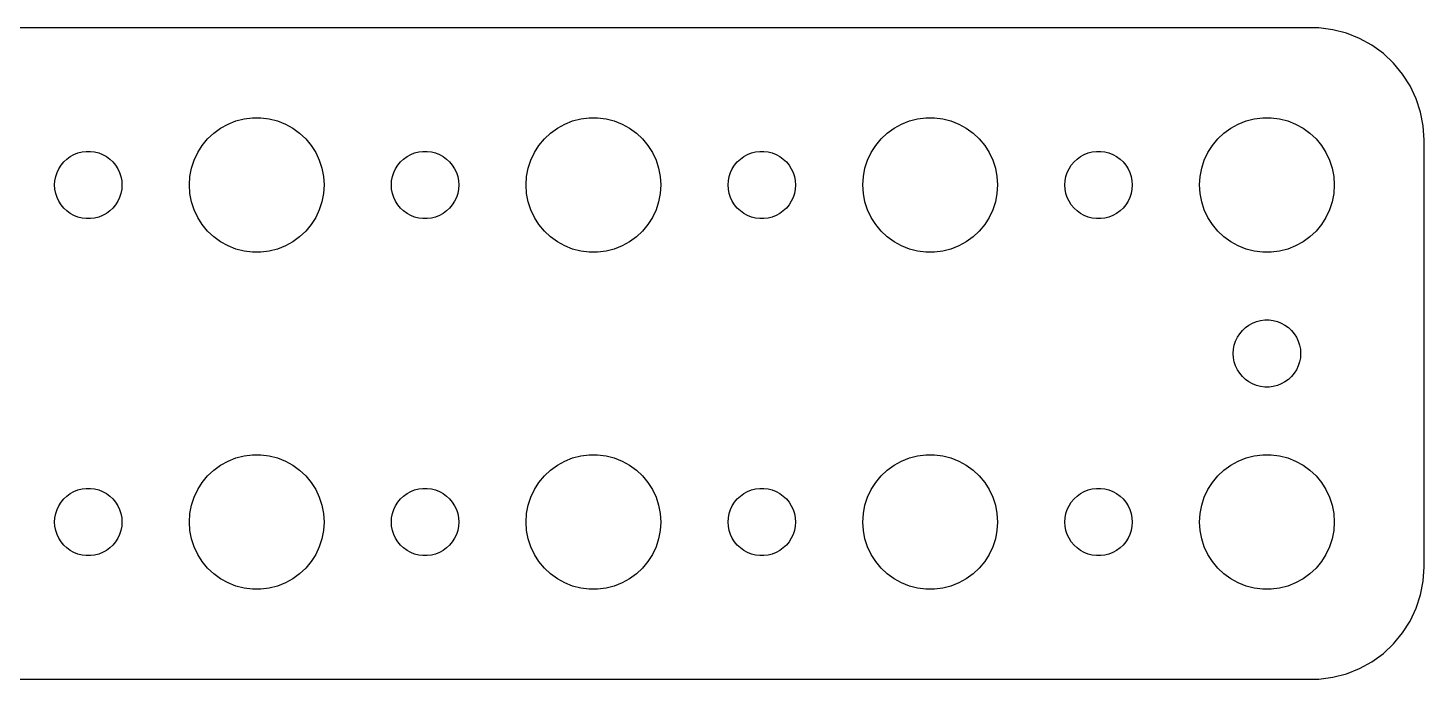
# Model space of a CAD drawing. Header units: metres. Extents: x -60 to 60, y -14 to 14.
# Drawn here: x -2.7 to 59.5, y -14.5 to 14.5 of the extents above; entities that cross this region are included whole.
import ezdxf

# ---------------------------------------------------------------- set-up
doc = ezdxf.new("R2010")
doc.units = ezdxf.units.M

msp = doc.modelspace()

# ---------------------------------------------------------------- linework, layer by layer
for p, q in [((54.8139, 14.4901), (-54.8139, 14.4901)), ((55.4369, 14.4114), (54.8139, 14.4901)), ((56.0451, 14.2553), (55.4369, 14.4114)), ((56.6289, 14.0241), (56.0451, 14.2553)), ((57.1791, 13.7216), (56.6289, 14.0241)), ((57.6871, 13.3526), (57.1791, 13.7216)), ((58.1448, 12.9227), (57.6871, 13.3526)), ((58.5451, 12.4389), (58.1448, 12.9227)), ((58.8815, 11.9088), (58.5451, 12.4389)), ((59.1489, 11.3406), (58.8815, 11.9088)), ((59.3429, 10.7434), (59.1489, 11.3406)), ((59.4606, 10.1267), (59.3429, 10.7434)), ((5.58772, 9.81154), (5.89252, 10.033)), ((5.89252, 10.033), (6.22266, 10.2145)), ((6.22266, 10.2145), (6.57294, 10.3532)), ((6.57294, 10.3532), (6.93785, 10.4469)), ((6.93785, 10.4469), (7.31161, 10.4941)), ((7.31161, 10.4941), (7.68837, 10.4941)), ((7.68837, 10.4941), (8.06213, 10.4469)), ((8.06213, 10.4469), (8.42705, 10.3532)), ((8.42705, 10.3532), (8.77733, 10.2145)), ((8.77733, 10.2145), (9.10747, 10.033)), ((9.10747, 10.033), (9.41226, 9.81154)), ((20.5877, 9.81154), (20.8925, 10.033)), ((20.8925, 10.033), (21.2227, 10.2145)), ((21.2227, 10.2145), (21.5729, 10.3532)), ((21.5729, 10.3532), (21.9379, 10.4469)), ((21.9379, 10.4469), (22.3116, 10.4941)), ((22.3116, 10.4941), (22.6884, 10.4941)), ((22.6884, 10.4941), (23.0621, 10.4469)), ((23.0621, 10.4469), (23.427, 10.3532)), ((23.427, 10.3532), (23.7773, 10.2145)), ((23.7773, 10.2145), (24.1075, 10.033)), ((24.1075, 10.033), (24.4123, 9.81154)), ((35.5877, 9.81154), (35.8925, 10.033)), ((35.8925, 10.033), (36.2227, 10.2145)), ((36.2227, 10.2145), (36.5729, 10.3532)), ((36.5729, 10.3532), (36.9379, 10.4469)), ((36.9379, 10.4469), (37.3116, 10.4941)), ((37.3116, 10.4941), (37.6884, 10.4941)), ((37.6884, 10.4941), (38.0621, 10.4469)), ((38.0621, 10.4469), (38.427, 10.3532)), ((38.427, 10.3532), (38.7773, 10.2145)), ((38.7773, 10.2145), (39.1075, 10.033)), ((39.1075, 10.033), (39.4123, 9.81154)), ((50.5877, 9.81154), (50.8925, 10.033)), ((50.8925, 10.033), (51.2227, 10.2145)), ((51.2227, 10.2145), (51.5729, 10.3532)), ((51.5729, 10.3532), (51.9379, 10.4469)), ((51.9379, 10.4469), (52.3116, 10.4941)), ((52.3116, 10.4941), (52.6884, 10.4941)), ((52.6884, 10.4941), (53.0621, 10.4469)), ((53.0621, 10.4469), (53.427, 10.3532)), ((53.427, 10.3532), (53.7773, 10.2145)), ((53.7773, 10.2145), (54.1075, 10.033)), ((54.1075, 10.033), (54.4123, 9.81154)), ((59.5, 9.5), (59.4606, 10.1267)), ((5.07294, 9.26335), (5.31308, 9.55363)), ((5.31308, 9.55363), (5.58772, 9.81154)), ((9.41226, 9.81154), (9.6869, 9.55363)), ((9.6869, 9.55363), (9.92705, 9.26335)), ((20.0729, 9.26335), (20.3131, 9.55363)), ((20.3131, 9.55363), (20.5877, 9.81154)), ((24.4123, 9.81154), (24.6869, 9.55363)), ((24.6869, 9.55363), (24.927, 9.26335)), ((35.0729, 9.26335), (35.3131, 9.55363)), ((35.3131, 9.55363), (35.5877, 9.81154)), ((39.4123, 9.81154), (39.6869, 9.55363)), ((39.6869, 9.55363), (39.927, 9.26335)), ((50.0729, 9.26335), (50.3131, 9.55363)), ((50.3131, 9.55363), (50.5877, 9.81154)), ((54.4123, 9.81154), (54.6869, 9.55363)), ((54.6869, 9.55363), (54.927, 9.26335)), ((59.5, -9.5), (59.5, 9.5)), ((-0.956131, 8.65576), (-0.803726, 8.76648)), ((-0.803726, 8.76648), (-0.638657, 8.85724)), ((-0.638657, 8.85724), (-0.463516, 8.92657)), ((-0.463516, 8.92657), (-0.281067, 8.97342)), ((-0.281067, 8.97342), (-0.094177, 8.99704)), ((-0.094177, 8.99704), (0.094177, 8.99704)), ((0.094177, 8.99704), (0.281067, 8.97342)), ((0.281067, 8.97342), (0.463516, 8.92657)), ((0.463516, 8.92657), (0.638657, 8.85724)), ((0.638657, 8.85724), (0.803726, 8.76648)), ((0.803726, 8.76648), (0.956131, 8.65576)), ((4.71066, 8.60437), (4.87108, 8.94525)), ((4.87108, 8.94525), (5.07294, 9.26335)), ((9.92705, 9.26335), (10.1289, 8.94525)), ((10.1289, 8.94525), (10.2893, 8.60437)), ((14.0439, 8.65576), (14.1963, 8.76648)), ((14.1963, 8.76648), (14.3613, 8.85724)), ((14.3613, 8.85724), (14.5365, 8.92657)), ((14.5365, 8.92657), (14.7189, 8.97342)), ((14.7189, 8.97342), (14.9058, 8.99704)), ((14.9058, 8.99704), (15.0942, 8.99704)), ((15.0942, 8.99704), (15.2811, 8.97342)), ((15.2811, 8.97342), (15.4635, 8.92657)), ((15.4635, 8.92657), (15.6387, 8.85724)), ((15.6387, 8.85724), (15.8037, 8.76648)), ((15.8037, 8.76648), (15.9561, 8.65576)), ((19.7107, 8.60437), (19.8711, 8.94525)), ((19.8711, 8.94525), (20.0729, 9.26335)), ((24.927, 9.26335), (25.1289, 8.94525)), ((25.1289, 8.94525), (25.2893, 8.60437)), ((29.0439, 8.65576), (29.1963, 8.76648)), ((29.1963, 8.76648), (29.3613, 8.85724)), ((29.3613, 8.85724), (29.5365, 8.92657)), ((29.5365, 8.92657), (29.7189, 8.97342)), ((29.7189, 8.97342), (29.9058, 8.99704)), ((29.9058, 8.99704), (30.0942, 8.99704)), ((30.0942, 8.99704), (30.2811, 8.97342)), ((30.2811, 8.97342), (30.4635, 8.92657)), ((30.4635, 8.92657), (30.6387, 8.85724)), ((30.6387, 8.85724), (30.8037, 8.76648)), ((30.8037, 8.76648), (30.9561, 8.65576)), ((34.7107, 8.60437), (34.8711, 8.94525)), ((34.8711, 8.94525), (35.0729, 9.26335)), ((39.927, 9.26335), (40.1289, 8.94525)), ((40.1289, 8.94525), (40.2893, 8.60437)), ((44.0439, 8.65576), (44.1963, 8.76648)), ((44.1963, 8.76648), (44.3613, 8.85724)), ((44.3613, 8.85724), (44.5365, 8.92657)), ((44.5365, 8.92657), (44.7189, 8.97342)), ((44.7189, 8.97342), (44.9058, 8.99704)), ((44.9058, 8.99704), (45.0942, 8.99704)), ((45.0942, 8.99704), (45.2811, 8.97342)), ((45.2811, 8.97342), (45.4635, 8.92657)), ((45.4635, 8.92657), (45.6387, 8.85724)), ((45.6387, 8.85724), (45.8037, 8.76648)), ((45.8037, 8.76648), (45.9561, 8.65576)), ((49.7107, 8.60437), (49.8711, 8.94525)), ((49.8711, 8.94525), (50.0729, 9.26335)), ((54.927, 9.26335), (55.1289, 8.94525)), ((55.1289, 8.94525), (55.2893, 8.60437)), ((-1.39465, 8.05219), (-1.31445, 8.22263)), ((-1.31445, 8.22263), (-1.21352, 8.38167)), ((-1.21352, 8.38167), (-1.09344, 8.52681)), ((-1.09344, 8.52681), (-0.956131, 8.65576)), ((0.956131, 8.65576), (1.09344, 8.52681)), ((1.09344, 8.52681), (1.21352, 8.38167)), ((1.21352, 8.38167), (1.31445, 8.22263)), ((1.31445, 8.22263), (1.39465, 8.05219)), ((4.52365, 7.87599), (4.59424, 8.24606)), ((4.59424, 8.24606), (4.71066, 8.60437)), ((10.2893, 8.60437), (10.4057, 8.24606)), ((10.4057, 8.24606), (10.4763, 7.87599)), ((13.6053, 8.05219), (13.6855, 8.22263)), ((13.6855, 8.22263), (13.7865, 8.38167)), ((13.7865, 8.38167), (13.9065, 8.52681)), ((13.9065, 8.52681), (14.0439, 8.65576)), ((15.9561, 8.65576), (16.0934, 8.52681)), ((16.0934, 8.52681), (16.2135, 8.38167)), ((16.2135, 8.38167), (16.3145, 8.22263)), ((16.3145, 8.22263), (16.3947, 8.05219)), ((19.5237, 7.87599), (19.5942, 8.24606)), ((19.5942, 8.24606), (19.7107, 8.60437)), ((25.2893, 8.60437), (25.4057, 8.24606)), ((25.4057, 8.24606), (25.4763, 7.87599)), ((28.6053, 8.05219), (28.6855, 8.22263)), ((28.6855, 8.22263), (28.7865, 8.38167)), ((28.7865, 8.38167), (28.9065, 8.52681)), ((28.9065, 8.52681), (29.0439, 8.65576)), ((30.9561, 8.65576), (31.0934, 8.52681)), ((31.0934, 8.52681), (31.2135, 8.38167)), ((31.2135, 8.38167), (31.3145, 8.22263)), ((31.3145, 8.22263), (31.3947, 8.05219)), ((34.5237, 7.87599), (34.5942, 8.24606)), ((34.5942, 8.24606), (34.7107, 8.60437)), ((40.2893, 8.60437), (40.4057, 8.24606)), ((40.4057, 8.24606), (40.4763, 7.87599)), ((43.6053, 8.05219), (43.6855, 8.22263)), ((43.6855, 8.22263), (43.7865, 8.38167)), ((43.7865, 8.38167), (43.9065, 8.52681)), ((43.9065, 8.52681), (44.0439, 8.65576)), ((45.9561, 8.65576), (46.0934, 8.52681)), ((46.0934, 8.52681), (46.2135, 8.38167)), ((46.2135, 8.38167), (46.3145, 8.22263)), ((46.3145, 8.22263), (46.3947, 8.05219)), ((49.5237, 7.87599), (49.5942, 8.24606)), ((49.5942, 8.24606), (49.7107, 8.60437)), ((55.2893, 8.60437), (55.4057, 8.24606)), ((55.4057, 8.24606), (55.4763, 7.87599)), ((-1.5, 7.5), (-1.48816, 7.68799)), ((-1.48816, 7.312), (-1.5, 7.5)), ((-1.48816, 7.68799), (-1.45287, 7.87303)), ((-1.45287, 7.87303), (-1.39465, 8.05219)), ((1.39465, 8.05219), (1.45287, 7.87303)), ((1.45287, 7.87303), (1.48816, 7.68799)), ((1.48816, 7.68799), (1.5, 7.5)), ((1.5, 7.5), (1.48816, 7.312)), ((4.5, 7.5), (4.52365, 7.87599)), ((4.52365, 7.12399), (4.5, 7.5)), ((10.4763, 7.87599), (10.5, 7.5)), ((10.5, 7.5), (10.4763, 7.12399)), ((13.5, 7.5), (13.5118, 7.68799)), ((13.5118, 7.312), (13.5, 7.5)), ((13.5118, 7.68799), (13.5471, 7.87303)), ((13.5471, 7.87303), (13.6053, 8.05219)), ((16.3947, 8.05219), (16.4529, 7.87303)), ((16.4529, 7.87303), (16.4882, 7.68799)), ((16.4882, 7.68799), (16.5, 7.5)), ((16.5, 7.5), (16.4882, 7.312)), ((19.5, 7.5), (19.5237, 7.87599)), ((19.5237, 7.12399), (19.5, 7.5)), ((25.4763, 7.87599), (25.5, 7.5)), ((25.5, 7.5), (25.4763, 7.12399)), ((28.5, 7.5), (28.5118, 7.68799)), ((28.5118, 7.312), (28.5, 7.5)), ((28.5118, 7.68799), (28.5471, 7.87303)), ((28.5471, 7.87303), (28.6053, 8.05219)), ((31.3947, 8.05219), (31.4529, 7.87303)), ((31.4529, 7.87303), (31.4882, 7.68799)), ((31.4882, 7.68799), (31.5, 7.5)), ((31.5, 7.5), (31.4882, 7.312)), ((34.5, 7.5), (34.5237, 7.87599)), ((34.5237, 7.12399), (34.5, 7.5)), ((40.4763, 7.87599), (40.5, 7.5)), ((40.5, 7.5), (40.4763, 7.12399)), ((43.5, 7.5), (43.5118, 7.68799)), ((43.5118, 7.312), (43.5, 7.5)), ((43.5118, 7.68799), (43.5471, 7.87303)), ((43.5471, 7.87303), (43.6053, 8.05219)), ((46.3947, 8.05219), (46.4529, 7.87303)), ((46.4529, 7.87303), (46.4882, 7.68799)), ((46.4882, 7.68799), (46.5, 7.5)), ((46.5, 7.5), (46.4882, 7.312)), ((49.5, 7.5), (49.5237, 7.87599)), ((49.5237, 7.12399), (49.5, 7.5)), ((55.4763, 7.87599), (55.5, 7.5)), ((55.5, 7.5), (55.4763, 7.12399)), ((-1.45287, 7.12695), (-1.48816, 7.312)), ((-1.39465, 6.9478), (-1.45287, 7.12695)), ((-1.31445, 6.77736), (-1.39465, 6.9478)), ((1.39465, 6.9478), (1.31445, 6.77736)), ((1.45287, 7.12695), (1.39465, 6.9478)), ((1.48816, 7.312), (1.45287, 7.12695)), ((4.59424, 6.75392), (4.52365, 7.12399)), ((10.4763, 7.12399), (10.4057, 6.75392)), ((13.5471, 7.12695), (13.5118, 7.312)), ((13.6053, 6.9478), (13.5471, 7.12695)), ((13.6855, 6.77736), (13.6053, 6.9478)), ((16.3947, 6.9478), (16.3145, 6.77736)), ((16.4529, 7.12695), (16.3947, 6.9478)), ((16.4882, 7.312), (16.4529, 7.12695)), ((19.5942, 6.75392), (19.5237, 7.12399)), ((25.4763, 7.12399), (25.4057, 6.75392)), ((28.5471, 7.12695), (28.5118, 7.312)), ((28.6053, 6.9478), (28.5471, 7.12695)), ((28.6855, 6.77736), (28.6053, 6.9478)), ((31.3947, 6.9478), (31.3145, 6.77736)), ((31.4529, 7.12695), (31.3947, 6.9478)), ((31.4882, 7.312), (31.4529, 7.12695)), ((34.5942, 6.75392), (34.5237, 7.12399)), ((40.4763, 7.12399), (40.4057, 6.75392)), ((43.5471, 7.12695), (43.5118, 7.312)), ((43.6053, 6.9478), (43.5471, 7.12695)), ((43.6855, 6.77736), (43.6053, 6.9478)), ((46.3947, 6.9478), (46.3145, 6.77736)), ((46.4529, 7.12695), (46.3947, 6.9478)), ((46.4882, 7.312), (46.4529, 7.12695)), ((49.5942, 6.75392), (49.5237, 7.12399)), ((55.4763, 7.12399), (55.4057, 6.75392)), ((-1.21352, 6.61832), (-1.31445, 6.77736)), ((-1.09344, 6.47318), (-1.21352, 6.61832)), ((-0.956131, 6.34422), (-1.09344, 6.47318)), ((-0.803726, 6.23351), (-0.956131, 6.34422)), ((-0.638657, 6.14275), (-0.803726, 6.23351)), ((0.803726, 6.23351), (0.638657, 6.14275)), ((0.956131, 6.34422), (0.803726, 6.23351)), ((1.09344, 6.47318), (0.956131, 6.34422)), ((1.21352, 6.61832), (1.09344, 6.47318)), ((1.31445, 6.77736), (1.21352, 6.61832)), ((4.71066, 6.39561), (4.59424, 6.75392)), ((4.87108, 6.05473), (4.71066, 6.39561)), ((10.2893, 6.39561), (10.1289, 6.05473)), ((10.4057, 6.75392), (10.2893, 6.39561)), ((13.7865, 6.61832), (13.6855, 6.77736)), ((13.9065, 6.47318), (13.7865, 6.61832)), ((14.0439, 6.34422), (13.9065, 6.47318)), ((14.1963, 6.23351), (14.0439, 6.34422)), ((14.3613, 6.14275), (14.1963, 6.23351)), ((15.8037, 6.23351), (15.6387, 6.14275)), ((15.9561, 6.34422), (15.8037, 6.23351)), ((16.0934, 6.47318), (15.9561, 6.34422)), ((16.2135, 6.61832), (16.0934, 6.47318)), ((16.3145, 6.77736), (16.2135, 6.61832)), ((19.7107, 6.39561), (19.5942, 6.75392)), ((19.8711, 6.05473), (19.7107, 6.39561)), ((25.2893, 6.39561), (25.1289, 6.05473)), ((25.4057, 6.75392), (25.2893, 6.39561)), ((28.7865, 6.61832), (28.6855, 6.77736)), ((28.9065, 6.47318), (28.7865, 6.61832)), ((29.0439, 6.34422), (28.9065, 6.47318)), ((29.1963, 6.23351), (29.0439, 6.34422)), ((29.3613, 6.14275), (29.1963, 6.23351)), ((30.8037, 6.23351), (30.6387, 6.14275)), ((30.9561, 6.34422), (30.8037, 6.23351)), ((31.0934, 6.47318), (30.9561, 6.34422)), ((31.2135, 6.61832), (31.0934, 6.47318)), ((31.3145, 6.77736), (31.2135, 6.61832)), ((34.7107, 6.39561), (34.5942, 6.75392)), ((34.8711, 6.05473), (34.7107, 6.39561)), ((40.2893, 6.39561), (40.1289, 6.05473)), ((40.4057, 6.75392), (40.2893, 6.39561)), ((43.7865, 6.61832), (43.6855, 6.77736)), ((43.9065, 6.47318), (43.7865, 6.61832)), ((44.0439, 6.34422), (43.9065, 6.47318)), ((44.1963, 6.23351), (44.0439, 6.34422)), ((44.3613, 6.14275), (44.1963, 6.23351)), ((45.8037, 6.23351), (45.6387, 6.14275)), ((45.9561, 6.34422), (45.8037, 6.23351)), ((46.0934, 6.47318), (45.9561, 6.34422)), ((46.2135, 6.61832), (46.0934, 6.47318)), ((46.3145, 6.77736), (46.2135, 6.61832)), ((49.7107, 6.39561), (49.5942, 6.75392)), ((49.8711, 6.05473), (49.7107, 6.39561)), ((55.2893, 6.39561), (55.1289, 6.05473)), ((55.4057, 6.75392), (55.2893, 6.39561)), ((-0.463516, 6.07341), (-0.638657, 6.14275)), ((-0.281067, 6.02657), (-0.463516, 6.07341)), ((-0.094177, 6.00294), (-0.281067, 6.02657)), ((0.094177, 6.00294), (-0.094177, 6.00294)), ((0.281067, 6.02657), (0.094177, 6.00294)), ((0.463516, 6.07341), (0.281067, 6.02657)), ((0.638657, 6.14275), (0.463516, 6.07341)), ((5.07294, 5.73663), (4.87108, 6.05473)), ((5.31308, 5.44635), (5.07294, 5.73663)), ((9.92705, 5.73663), (9.6869, 5.44635)), ((10.1289, 6.05473), (9.92705, 5.73663)), ((14.5365, 6.07341), (14.3613, 6.14275)), ((14.7189, 6.02657), (14.5365, 6.07341)), ((14.9058, 6.00294), (14.7189, 6.02657)), ((15.0942, 6.00294), (14.9058, 6.00294)), ((15.2811, 6.02657), (15.0942, 6.00294)), ((15.4635, 6.07341), (15.2811, 6.02657)), ((15.6387, 6.14275), (15.4635, 6.07341)), ((20.0729, 5.73663), (19.8711, 6.05473)), ((20.3131, 5.44635), (20.0729, 5.73663)), ((24.927, 5.73663), (24.6869, 5.44635)), ((25.1289, 6.05473), (24.927, 5.73663)), ((29.5365, 6.07341), (29.3613, 6.14275)), ((29.7189, 6.02657), (29.5365, 6.07341)), ((29.9058, 6.00294), (29.7189, 6.02657)), ((30.0942, 6.00294), (29.9058, 6.00294)), ((30.2811, 6.02657), (30.0942, 6.00294)), ((30.4635, 6.07341), (30.2811, 6.02657)), ((30.6387, 6.14275), (30.4635, 6.07341)), ((35.0729, 5.73663), (34.8711, 6.05473)), ((35.3131, 5.44635), (35.0729, 5.73663)), ((39.927, 5.73663), (39.6869, 5.44635)), ((40.1289, 6.05473), (39.927, 5.73663)), ((44.5365, 6.07341), (44.3613, 6.14275)), ((44.7189, 6.02657), (44.5365, 6.07341)), ((44.9058, 6.00294), (44.7189, 6.02657)), ((45.0942, 6.00294), (44.9058, 6.00294)), ((45.2811, 6.02657), (45.0942, 6.00294)), ((45.4635, 6.07341), (45.2811, 6.02657)), ((45.6387, 6.14275), (45.4635, 6.07341)), ((50.0729, 5.73663), (49.8711, 6.05473)), ((50.3131, 5.44635), (50.0729, 5.73663)), ((54.927, 5.73663), (54.6869, 5.44635)), ((55.1289, 6.05473), (54.927, 5.73663)), ((5.58772, 5.18845), (5.31308, 5.44635)), ((5.89252, 4.96701), (5.58772, 5.18845)), ((9.41226, 5.18845), (9.10747, 4.96701)), ((9.6869, 5.44635), (9.41226, 5.18845)), ((20.5877, 5.18845), (20.3131, 5.44635)), ((20.8925, 4.96701), (20.5877, 5.18845)), ((24.4123, 5.18845), (24.1075, 4.96701)), ((24.6869, 5.44635), (24.4123, 5.18845)), ((35.5877, 5.18845), (35.3131, 5.44635)), ((35.8925, 4.96701), (35.5877, 5.18845)), ((39.4123, 5.18845), (39.1075, 4.96701)), ((39.6869, 5.44635), (39.4123, 5.18845)), ((50.5877, 5.18845), (50.3131, 5.44635)), ((50.8925, 4.96701), (50.5877, 5.18845)), ((54.4123, 5.18845), (54.1075, 4.96701)), ((54.6869, 5.44635), (54.4123, 5.18845)), ((6.22266, 4.78551), (5.89252, 4.96701)), ((6.57294, 4.64682), (6.22266, 4.78551)), ((6.93785, 4.55313), (6.57294, 4.64682)), ((7.31161, 4.50591), (6.93785, 4.55313)), ((7.68837, 4.50591), (7.31161, 4.50591)), ((8.06213, 4.55313), (7.68837, 4.50591)), ((8.42705, 4.64682), (8.06213, 4.55313)), ((8.77733, 4.78551), (8.42705, 4.64682)), ((9.10747, 4.96701), (8.77733, 4.78551)), ((21.2227, 4.78551), (20.8925, 4.96701)), ((21.5729, 4.64682), (21.2227, 4.78551)), ((21.9379, 4.55313), (21.5729, 4.64682)), ((22.3116, 4.50591), (21.9379, 4.55313)), ((22.6884, 4.50591), (22.3116, 4.50591)), ((23.0621, 4.55313), (22.6884, 4.50591)), ((23.427, 4.64682), (23.0621, 4.55313)), ((23.7773, 4.78551), (23.427, 4.64682)), ((24.1075, 4.96701), (23.7773, 4.78551)), ((36.2227, 4.78551), (35.8925, 4.96701)), ((36.5729, 4.64682), (36.2227, 4.78551)), ((36.9379, 4.55313), (36.5729, 4.64682)), ((37.3116, 4.50591), (36.9379, 4.55313)), ((37.6884, 4.50591), (37.3116, 4.50591)), ((38.0621, 4.55313), (37.6884, 4.50591)), ((38.427, 4.64682), (38.0621, 4.55313)), ((38.7773, 4.78551), (38.427, 4.64682)), ((39.1075, 4.96701), (38.7773, 4.78551)), ((51.2227, 4.78551), (50.8925, 4.96701)), ((51.5729, 4.64682), (51.2227, 4.78551)), ((51.9379, 4.55313), (51.5729, 4.64682)), ((52.3116, 4.50591), (51.9379, 4.55313)), ((52.6884, 4.50591), (52.3116, 4.50591)), ((53.0621, 4.55313), (52.6884, 4.50591)), ((53.427, 4.64682), (53.0621, 4.55313)), ((53.7773, 4.78551), (53.427, 4.64682)), ((54.1075, 4.96701), (53.7773, 4.78551)), ((51.5439, 1.15576), (51.6963, 1.26648)), ((51.6963, 1.26648), (51.8613, 1.35724)), ((51.8613, 1.35724), (52.0365, 1.42657)), ((52.0365, 1.42657), (52.2189, 1.47342)), ((52.2189, 1.47342), (52.4058, 1.49704)), ((52.4058, 1.49704), (52.5942, 1.49704)), ((52.5942, 1.49704), (52.7811, 1.47342)), ((52.7811, 1.47342), (52.9635, 1.42657)), ((52.9635, 1.42657), (53.1387, 1.35724)), ((53.1387, 1.35724), (53.3037, 1.26648)), ((53.3037, 1.26648), (53.4561, 1.15576)), ((51.1053, 0.552185), (51.1855, 0.722626)), ((51.1855, 0.722626), (51.2865, 0.881668)), ((51.2865, 0.881668), (51.4065, 1.02681)), ((51.4065, 1.02681), (51.5439, 1.15576)), ((53.4561, 1.15576), (53.5934, 1.02681)), ((53.5934, 1.02681), (53.7135, 0.881668)), ((53.7135, 0.881668), (53.8145, 0.722626)), ((53.8145, 0.722626), (53.8947, 0.552185)), ((51, 0), (51.0118, 0.187988)), ((51.0118, -0.187988), (51, 0)), ((51.0118, 0.187988), (51.0471, 0.373032)), ((51.0471, 0.373032), (51.1053, 0.552185)), ((53.8947, 0.552185), (53.9529, 0.373032)), ((53.9529, 0.373032), (53.9882, 0.187988)), ((53.9882, 0.187988), (54, 0)), ((54, 0), (53.9882, -0.187988)), ((51.0471, -0.373032), (51.0118, -0.187988)), ((51.1053, -0.552185), (51.0471, -0.373032)), ((51.1855, -0.722626), (51.1053, -0.552185)), ((53.8947, -0.552185), (53.8145, -0.722626)), ((53.9529, -0.373032), (53.8947, -0.552185)), ((53.9882, -0.187988), (53.9529, -0.373032)), ((51.2865, -0.881668), (51.1855, -0.722626)), ((51.4065, -1.02681), (51.2865, -0.881668)), ((51.5439, -1.15576), (51.4065, -1.02681)), ((51.6963, -1.26648), (51.5439, -1.15576)), ((53.4561, -1.15576), (53.3037, -1.26648)), ((53.5934, -1.02681), (53.4561, -1.15576)), ((53.7135, -0.881668), (53.5934, -1.02681)), ((53.8145, -0.722626), (53.7135, -0.881668)), ((51.8613, -1.35724), (51.6963, -1.26648)), ((52.0365, -1.42657), (51.8613, -1.35724)), ((52.2189, -1.47342), (52.0365, -1.42657)), ((52.4058, -1.49704), (52.2189, -1.47342)), ((52.5942, -1.49704), (52.4058, -1.49704)), ((52.7811, -1.47342), (52.5942, -1.49704)), ((52.9635, -1.42657), (52.7811, -1.47342)), ((53.1387, -1.35724), (52.9635, -1.42657)), ((53.3037, -1.26648), (53.1387, -1.35724)), ((5.58772, -5.18845), (5.89252, -4.96701)), ((5.89252, -4.96701), (6.22266, -4.78551)), ((6.22266, -4.78551), (6.57294, -4.64682)), ((6.57294, -4.64682), (6.93785, -4.55313)), ((6.93785, -4.55313), (7.31161, -4.50591)), ((7.31161, -4.50591), (7.68837, -4.50591)), ((7.68837, -4.50591), (8.06213, -4.55313)), ((8.06213, -4.55313), (8.42705, -4.64682)), ((8.42705, -4.64682), (8.77733, -4.78551)), ((8.77733, -4.78551), (9.10747, -4.96701)), ((9.10747, -4.96701), (9.41226, -5.18845)), ((20.5877, -5.18845), (20.8925, -4.96701)), ((20.8925, -4.96701), (21.2227, -4.78551)), ((21.2227, -4.78551), (21.5729, -4.64682)), ((21.5729, -4.64682), (21.9379, -4.55313)), ((21.9379, -4.55313), (22.3116, -4.50591)), ((22.3116, -4.50591), (22.6884, -4.50591)), ((22.6884, -4.50591), (23.0621, -4.55313)), ((23.0621, -4.55313), (23.427, -4.64682)), ((23.427, -4.64682), (23.7773, -4.78551)), ((23.7773, -4.78551), (24.1075, -4.96701)), ((24.1075, -4.96701), (24.4123, -5.18845)), ((35.5877, -5.18845), (35.8925, -4.96701)), ((35.8925, -4.96701), (36.2227, -4.78551)), ((36.2227, -4.78551), (36.5729, -4.64682)), ((36.5729, -4.64682), (36.9379, -4.55313)), ((36.9379, -4.55313), (37.3116, -4.50591)), ((37.3116, -4.50591), (37.6884, -4.50591)), ((37.6884, -4.50591), (38.0621, -4.55313)), ((38.0621, -4.55313), (38.427, -4.64682)), ((38.427, -4.64682), (38.7773, -4.78551)), ((38.7773, -4.78551), (39.1075, -4.96701)), ((39.1075, -4.96701), (39.4123, -5.18845)), ((50.5877, -5.18845), (50.8925, -4.96701)), ((50.8925, -4.96701), (51.2227, -4.78551)), ((51.2227, -4.78551), (51.5729, -4.64682)), ((51.5729, -4.64682), (51.9379, -4.55313)), ((51.9379, -4.55313), (52.3116, -4.50591)), ((52.3116, -4.50591), (52.6884, -4.50591)), ((52.6884, -4.50591), (53.0621, -4.55313)), ((53.0621, -4.55313), (53.427, -4.64682)), ((53.427, -4.64682), (53.7773, -4.78551)), ((53.7773, -4.78551), (54.1075, -4.96701)), ((54.1075, -4.96701), (54.4123, -5.18845)), ((5.07294, -5.73663), (5.31308, -5.44635)), ((5.31308, -5.44635), (5.58772, -5.18845)), ((9.41226, -5.18845), (9.6869, -5.44635)), ((9.6869, -5.44635), (9.92705, -5.73663)), ((20.0729, -5.73663), (20.3131, -5.44635)), ((20.3131, -5.44635), (20.5877, -5.18845)), ((24.4123, -5.18845), (24.6869, -5.44635)), ((24.6869, -5.44635), (24.927, -5.73663)), ((35.0729, -5.73663), (35.3131, -5.44635)), ((35.3131, -5.44635), (35.5877, -5.18845)), ((39.4123, -5.18845), (39.6869, -5.44635)), ((39.6869, -5.44635), (39.927, -5.73663)), ((50.0729, -5.73663), (50.3131, -5.44635)), ((50.3131, -5.44635), (50.5877, -5.18845)), ((54.4123, -5.18845), (54.6869, -5.44635)), ((54.6869, -5.44635), (54.927, -5.73663)), ((-0.803726, -6.23351), (-0.638657, -6.14275)), ((-0.638657, -6.14275), (-0.463516, -6.07341)), ((-0.463516, -6.07341), (-0.281067, -6.02657)), ((-0.281067, -6.02657), (-0.094177, -6.00294)), ((-0.094177, -6.00294), (0.094177, -6.00294)), ((0.094177, -6.00294), (0.281067, -6.02657)), ((0.281067, -6.02657), (0.463516, -6.07341)), ((0.463516, -6.07341), (0.638657, -6.14275)), ((0.638657, -6.14275), (0.803726, -6.23351)), ((4.71066, -6.39561), (4.87108, -6.05473)), ((4.87108, -6.05473), (5.07294, -5.73663)), ((9.92705, -5.73663), (10.1289, -6.05473)), ((10.1289, -6.05473), (10.2893, -6.39561)), ((14.1963, -6.23351), (14.3613, -6.14275)), ((14.3613, -6.14275), (14.5365, -6.07341)), ((14.5365, -6.07341), (14.7189, -6.02657)), ((14.7189, -6.02657), (14.9058, -6.00294)), ((14.9058, -6.00294), (15.0942, -6.00294)), ((15.0942, -6.00294), (15.2811, -6.02657)), ((15.2811, -6.02657), (15.4635, -6.07341)), ((15.4635, -6.07341), (15.6387, -6.14275)), ((15.6387, -6.14275), (15.8037, -6.23351)), ((19.7107, -6.39561), (19.8711, -6.05473)), ((19.8711, -6.05473), (20.0729, -5.73663)), ((24.927, -5.73663), (25.1289, -6.05473)), ((25.1289, -6.05473), (25.2893, -6.39561)), ((29.1963, -6.23351), (29.3613, -6.14275)), ((29.3613, -6.14275), (29.5365, -6.07341)), ((29.5365, -6.07341), (29.7189, -6.02657)), ((29.7189, -6.02657), (29.9058, -6.00294)), ((29.9058, -6.00294), (30.0942, -6.00294)), ((30.0942, -6.00294), (30.2811, -6.02657)), ((30.2811, -6.02657), (30.4635, -6.07341)), ((30.4635, -6.07341), (30.6387, -6.14275)), ((30.6387, -6.14275), (30.8037, -6.23351)), ((34.7107, -6.39561), (34.8711, -6.05473)), ((34.8711, -6.05473), (35.0729, -5.73663)), ((39.927, -5.73663), (40.1289, -6.05473)), ((40.1289, -6.05473), (40.2893, -6.39561)), ((44.1963, -6.23351), (44.3613, -6.14275)), ((44.3613, -6.14275), (44.5365, -6.07341)), ((44.5365, -6.07341), (44.7189, -6.02657)), ((44.7189, -6.02657), (44.9058, -6.00294)), ((44.9058, -6.00294), (45.0942, -6.00294)), ((45.0942, -6.00294), (45.2811, -6.02657)), ((45.2811, -6.02657), (45.4635, -6.07341)), ((45.4635, -6.07341), (45.6387, -6.14275)), ((45.6387, -6.14275), (45.8037, -6.23351)), ((49.7107, -6.39561), (49.8711, -6.05473)), ((49.8711, -6.05473), (50.0729, -5.73663)), ((54.927, -5.73663), (55.1289, -6.05473)), ((55.1289, -6.05473), (55.2893, -6.39561)), ((-1.39465, -6.9478), (-1.31445, -6.77736)), ((-1.31445, -6.77736), (-1.21352, -6.61832)), ((-1.21352, -6.61832), (-1.09344, -6.47318)), ((-1.09344, -6.47318), (-0.956131, -6.34422)), ((-0.956131, -6.34422), (-0.803726, -6.23351)), ((0.803726, -6.23351), (0.956131, -6.34422)), ((0.956131, -6.34422), (1.09344, -6.47318)), ((1.09344, -6.47318), (1.21352, -6.61832)), ((1.21352, -6.61832), (1.31445, -6.77736)), ((1.31445, -6.77736), (1.39465, -6.9478)), ((4.52365, -7.12399), (4.59424, -6.75392)), ((4.59424, -6.75392), (4.71066, -6.39561)), ((10.2893, -6.39561), (10.4057, -6.75392)), ((10.4057, -6.75392), (10.4763, -7.12399)), ((13.6053, -6.9478), (13.6855, -6.77736)), ((13.6855, -6.77736), (13.7865, -6.61832)), ((13.7865, -6.61832), (13.9065, -6.47318)), ((13.9065, -6.47318), (14.0439, -6.34422)), ((14.0439, -6.34422), (14.1963, -6.23351)), ((15.8037, -6.23351), (15.9561, -6.34422)), ((15.9561, -6.34422), (16.0934, -6.47318)), ((16.0934, -6.47318), (16.2135, -6.61832)), ((16.2135, -6.61832), (16.3145, -6.77736)), ((16.3145, -6.77736), (16.3947, -6.9478)), ((19.5237, -7.12399), (19.5942, -6.75392)), ((19.5942, -6.75392), (19.7107, -6.39561)), ((25.2893, -6.39561), (25.4057, -6.75392)), ((25.4057, -6.75392), (25.4763, -7.12399)), ((28.6053, -6.9478), (28.6855, -6.77736)), ((28.6855, -6.77736), (28.7865, -6.61832)), ((28.7865, -6.61832), (28.9065, -6.47318)), ((28.9065, -6.47318), (29.0439, -6.34422)), ((29.0439, -6.34422), (29.1963, -6.23351)), ((30.8037, -6.23351), (30.9561, -6.34422)), ((30.9561, -6.34422), (31.0934, -6.47318)), ((31.0934, -6.47318), (31.2135, -6.61832)), ((31.2135, -6.61832), (31.3145, -6.77736)), ((31.3145, -6.77736), (31.3947, -6.9478)), ((34.5237, -7.12399), (34.5942, -6.75392)), ((34.5942, -6.75392), (34.7107, -6.39561)), ((40.2893, -6.39561), (40.4057, -6.75392)), ((40.4057, -6.75392), (40.4763, -7.12399)), ((43.6053, -6.9478), (43.6855, -6.77736)), ((43.6855, -6.77736), (43.7865, -6.61832)), ((43.7865, -6.61832), (43.9065, -6.47318)), ((43.9065, -6.47318), (44.0439, -6.34422)), ((44.0439, -6.34422), (44.1963, -6.23351)), ((45.8037, -6.23351), (45.9561, -6.34422)), ((45.9561, -6.34422), (46.0934, -6.47318)), ((46.0934, -6.47318), (46.2135, -6.61832)), ((46.2135, -6.61832), (46.3145, -6.77736)), ((46.3145, -6.77736), (46.3947, -6.9478)), ((49.5237, -7.12399), (49.5942, -6.75392)), ((49.5942, -6.75392), (49.7107, -6.39561)), ((55.2893, -6.39561), (55.4057, -6.75392)), ((55.4057, -6.75392), (55.4763, -7.12399)), ((-1.5, -7.5), (-1.48816, -7.312)), ((-1.48816, -7.312), (-1.45287, -7.12695)), ((-1.45287, -7.12695), (-1.39465, -6.9478)), ((1.39465, -6.9478), (1.45287, -7.12695)), ((1.45287, -7.12695), (1.48816, -7.312)), ((1.48816, -7.312), (1.5, -7.5)), ((4.5, -7.5), (4.52365, -7.12399)), ((10.4763, -7.12399), (10.5, -7.5)), ((13.5, -7.5), (13.5118, -7.312)), ((13.5118, -7.312), (13.5471, -7.12695)), ((13.5471, -7.12695), (13.6053, -6.9478)), ((16.3947, -6.9478), (16.4529, -7.12695)), ((16.4529, -7.12695), (16.4882, -7.312)), ((16.4882, -7.312), (16.5, -7.5)), ((19.5, -7.5), (19.5237, -7.12399)), ((25.4763, -7.12399), (25.5, -7.5)), ((28.5, -7.5), (28.5118, -7.312)), ((28.5118, -7.312), (28.5471, -7.12695)), ((28.5471, -7.12695), (28.6053, -6.9478)), ((31.3947, -6.9478), (31.4529, -7.12695)), ((31.4529, -7.12695), (31.4882, -7.312)), ((31.4882, -7.312), (31.5, -7.5)), ((34.5, -7.5), (34.5237, -7.12399)), ((40.4763, -7.12399), (40.5, -7.5)), ((43.5, -7.5), (43.5118, -7.312)), ((43.5118, -7.312), (43.5471, -7.12695)), ((43.5471, -7.12695), (43.6053, -6.9478)), ((46.3947, -6.9478), (46.4529, -7.12695)), ((46.4529, -7.12695), (46.4882, -7.312)), ((46.4882, -7.312), (46.5, -7.5)), ((49.5, -7.5), (49.5237, -7.12399)), ((55.4763, -7.12399), (55.5, -7.5)), ((-1.48816, -7.68799), (-1.5, -7.5)), ((-1.45287, -7.87303), (-1.48816, -7.68799)), ((-1.39465, -8.05219), (-1.45287, -7.87303)), ((-1.31445, -8.22263), (-1.39465, -8.05219)), ((1.39465, -8.05219), (1.31445, -8.22263)), ((1.45287, -7.87303), (1.39465, -8.05219)), ((1.48816, -7.68799), (1.45287, -7.87303)), ((1.5, -7.5), (1.48816, -7.68799)), ((4.52365, -7.87599), (4.5, -7.5)), ((4.59424, -8.24606), (4.52365, -7.87599)), ((10.4763, -7.87599), (10.4057, -8.24606)), ((10.5, -7.5), (10.4763, -7.87599)), ((13.5118, -7.68799), (13.5, -7.5)), ((13.5471, -7.87303), (13.5118, -7.68799)), ((13.6053, -8.05219), (13.5471, -7.87303)), ((13.6855, -8.22263), (13.6053, -8.05219)), ((16.3947, -8.05219), (16.3145, -8.22263)), ((16.4529, -7.87303), (16.3947, -8.05219)), ((16.4882, -7.68799), (16.4529, -7.87303)), ((16.5, -7.5), (16.4882, -7.68799)), ((19.5237, -7.87599), (19.5, -7.5)), ((19.5942, -8.24606), (19.5237, -7.87599)), ((25.4763, -7.87599), (25.4057, -8.24606)), ((25.5, -7.5), (25.4763, -7.87599)), ((28.5118, -7.68799), (28.5, -7.5)), ((28.5471, -7.87303), (28.5118, -7.68799)), ((28.6053, -8.05219), (28.5471, -7.87303)), ((28.6855, -8.22263), (28.6053, -8.05219)), ((31.3947, -8.05219), (31.3145, -8.22263)), ((31.4529, -7.87303), (31.3947, -8.05219)), ((31.4882, -7.68799), (31.4529, -7.87303)), ((31.5, -7.5), (31.4882, -7.68799)), ((34.5237, -7.87599), (34.5, -7.5)), ((34.5942, -8.24606), (34.5237, -7.87599)), ((40.4763, -7.87599), (40.4057, -8.24606)), ((40.5, -7.5), (40.4763, -7.87599)), ((43.5118, -7.68799), (43.5, -7.5)), ((43.5471, -7.87303), (43.5118, -7.68799)), ((43.6053, -8.05219), (43.5471, -7.87303)), ((43.6855, -8.22263), (43.6053, -8.05219)), ((46.3947, -8.05219), (46.3145, -8.22263)), ((46.4529, -7.87303), (46.3947, -8.05219)), ((46.4882, -7.68799), (46.4529, -7.87303)), ((46.5, -7.5), (46.4882, -7.68799)), ((49.5237, -7.87599), (49.5, -7.5)), ((49.5942, -8.24606), (49.5237, -7.87599)), ((55.4763, -7.87599), (55.4057, -8.24606)), ((55.5, -7.5), (55.4763, -7.87599)), ((-1.21352, -8.38167), (-1.31445, -8.22263)), ((-1.09344, -8.52681), (-1.21352, -8.38167)), ((-0.956131, -8.65576), (-1.09344, -8.52681)), ((-0.803726, -8.76648), (-0.956131, -8.65576)), ((0.956131, -8.65576), (0.803726, -8.76648)), ((1.09344, -8.52681), (0.956131, -8.65576)), ((1.21352, -8.38167), (1.09344, -8.52681)), ((1.31445, -8.22263), (1.21352, -8.38167)), ((4.71066, -8.60437), (4.59424, -8.24606)), ((4.87108, -8.94525), (4.71066, -8.60437)), ((10.2893, -8.60437), (10.1289, -8.94525)), ((10.4057, -8.24606), (10.2893, -8.60437)), ((13.7865, -8.38167), (13.6855, -8.22263)), ((13.9065, -8.52681), (13.7865, -8.38167)), ((14.0439, -8.65576), (13.9065, -8.52681)), ((14.1963, -8.76648), (14.0439, -8.65576)), ((15.9561, -8.65576), (15.8037, -8.76648)), ((16.0934, -8.52681), (15.9561, -8.65576)), ((16.2135, -8.38167), (16.0934, -8.52681)), ((16.3145, -8.22263), (16.2135, -8.38167)), ((19.7107, -8.60437), (19.5942, -8.24606)), ((19.8711, -8.94525), (19.7107, -8.60437)), ((25.2893, -8.60437), (25.1289, -8.94525)), ((25.4057, -8.24606), (25.2893, -8.60437)), ((28.7865, -8.38167), (28.6855, -8.22263)), ((28.9065, -8.52681), (28.7865, -8.38167)), ((29.0439, -8.65576), (28.9065, -8.52681)), ((29.1963, -8.76648), (29.0439, -8.65576)), ((30.9561, -8.65576), (30.8037, -8.76648)), ((31.0934, -8.52681), (30.9561, -8.65576)), ((31.2135, -8.38167), (31.0934, -8.52681)), ((31.3145, -8.22263), (31.2135, -8.38167)), ((34.7107, -8.60437), (34.5942, -8.24606)), ((34.8711, -8.94525), (34.7107, -8.60437)), ((40.2893, -8.60437), (40.1289, -8.94525)), ((40.4057, -8.24606), (40.2893, -8.60437)), ((43.7865, -8.38167), (43.6855, -8.22263)), ((43.9065, -8.52681), (43.7865, -8.38167)), ((44.0439, -8.65576), (43.9065, -8.52681)), ((44.1963, -8.76648), (44.0439, -8.65576)), ((45.9561, -8.65576), (45.8037, -8.76648)), ((46.0934, -8.52681), (45.9561, -8.65576)), ((46.2135, -8.38167), (46.0934, -8.52681)), ((46.3145, -8.22263), (46.2135, -8.38167)), ((49.7107, -8.60437), (49.5942, -8.24606)), ((49.8711, -8.94525), (49.7107, -8.60437)), ((55.2893, -8.60437), (55.1289, -8.94525)), ((55.4057, -8.24606), (55.2893, -8.60437)), ((-0.638657, -8.85724), (-0.803726, -8.76648)), ((-0.463516, -8.92657), (-0.638657, -8.85724)), ((-0.281067, -8.97342), (-0.463516, -8.92657)), ((-0.094177, -8.99704), (-0.281067, -8.97342)), ((0.094177, -8.99704), (-0.094177, -8.99704)), ((0.281067, -8.97342), (0.094177, -8.99704)), ((0.463516, -8.92657), (0.281067, -8.97342)), ((0.638657, -8.85724), (0.463516, -8.92657)), ((0.803726, -8.76648), (0.638657, -8.85724)), ((5.07294, -9.26335), (4.87108, -8.94525)), ((5.31308, -9.55363), (5.07294, -9.26335)), ((9.92705, -9.26335), (9.6869, -9.55363)), ((10.1289, -8.94525), (9.92705, -9.26335)), ((14.3613, -8.85724), (14.1963, -8.76648)), ((14.5365, -8.92657), (14.3613, -8.85724)), ((14.7189, -8.97342), (14.5365, -8.92657)), ((14.9058, -8.99704), (14.7189, -8.97342)), ((15.0942, -8.99704), (14.9058, -8.99704)), ((15.2811, -8.97342), (15.0942, -8.99704)), ((15.4635, -8.92657), (15.2811, -8.97342)), ((15.6387, -8.85724), (15.4635, -8.92657)), ((15.8037, -8.76648), (15.6387, -8.85724)), ((20.0729, -9.26335), (19.8711, -8.94525)), ((20.3131, -9.55363), (20.0729, -9.26335)), ((24.927, -9.26335), (24.6869, -9.55363)), ((25.1289, -8.94525), (24.927, -9.26335)), ((29.3613, -8.85724), (29.1963, -8.76648)), ((29.5365, -8.92657), (29.3613, -8.85724)), ((29.7189, -8.97342), (29.5365, -8.92657)), ((29.9058, -8.99704), (29.7189, -8.97342)), ((30.0942, -8.99704), (29.9058, -8.99704)), ((30.2811, -8.97342), (30.0942, -8.99704)), ((30.4635, -8.92657), (30.2811, -8.97342)), ((30.6387, -8.85724), (30.4635, -8.92657)), ((30.8037, -8.76648), (30.6387, -8.85724)), ((35.0729, -9.26335), (34.8711, -8.94525)), ((35.3131, -9.55363), (35.0729, -9.26335)), ((39.927, -9.26335), (39.6869, -9.55363)), ((40.1289, -8.94525), (39.927, -9.26335)), ((44.3613, -8.85724), (44.1963, -8.76648)), ((44.5365, -8.92657), (44.3613, -8.85724)), ((44.7189, -8.97342), (44.5365, -8.92657)), ((44.9058, -8.99704), (44.7189, -8.97342)), ((45.0942, -8.99704), (44.9058, -8.99704)), ((45.2811, -8.97342), (45.0942, -8.99704)), ((45.4635, -8.92657), (45.2811, -8.97342)), ((45.6387, -8.85724), (45.4635, -8.92657)), ((45.8037, -8.76648), (45.6387, -8.85724)), ((50.0729, -9.26335), (49.8711, -8.94525)), ((50.3131, -9.55363), (50.0729, -9.26335)), ((54.927, -9.26335), (54.6869, -9.55363)), ((55.1289, -8.94525), (54.927, -9.26335)), ((5.58772, -9.81154), (5.31308, -9.55363)), ((5.89252, -10.033), (5.58772, -9.81154)), ((9.41226, -9.81154), (9.10747, -10.033)), ((9.6869, -9.55363), (9.41226, -9.81154)), ((20.5877, -9.81154), (20.3131, -9.55363)), ((20.8925, -10.033), (20.5877, -9.81154)), ((24.4123, -9.81154), (24.1075, -10.033)), ((24.6869, -9.55363), (24.4123, -9.81154)), ((35.5877, -9.81154), (35.3131, -9.55363)), ((35.8925, -10.033), (35.5877, -9.81154)), ((39.4123, -9.81154), (39.1075, -10.033)), ((39.6869, -9.55363), (39.4123, -9.81154)), ((50.5877, -9.81154), (50.3131, -9.55363)), ((50.8925, -10.033), (50.5877, -9.81154)), ((54.4123, -9.81154), (54.1075, -10.033)), ((54.6869, -9.55363), (54.4123, -9.81154)), ((59.4606, -10.1267), (59.5, -9.5)), ((6.22266, -10.2145), (5.89252, -10.033)), ((6.57294, -10.3532), (6.22266, -10.2145)), ((6.93785, -10.4469), (6.57294, -10.3532)), ((7.31161, -10.4941), (6.93785, -10.4469)), ((7.68837, -10.4941), (7.31161, -10.4941)), ((8.06213, -10.4469), (7.68837, -10.4941)), ((8.42705, -10.3532), (8.06213, -10.4469)), ((8.77733, -10.2145), (8.42705, -10.3532)), ((9.10747, -10.033), (8.77733, -10.2145)), ((21.2227, -10.2145), (20.8925, -10.033)), ((21.5729, -10.3532), (21.2227, -10.2145)), ((21.9379, -10.4469), (21.5729, -10.3532)), ((22.3116, -10.4941), (21.9379, -10.4469)), ((22.6884, -10.4941), (22.3116, -10.4941)), ((23.0621, -10.4469), (22.6884, -10.4941)), ((23.427, -10.3532), (23.0621, -10.4469)), ((23.7773, -10.2145), (23.427, -10.3532)), ((24.1075, -10.033), (23.7773, -10.2145)), ((36.2227, -10.2145), (35.8925, -10.033)), ((36.5729, -10.3532), (36.2227, -10.2145)), ((36.9379, -10.4469), (36.5729, -10.3532)), ((37.3116, -10.4941), (36.9379, -10.4469)), ((37.6884, -10.4941), (37.3116, -10.4941)), ((38.0621, -10.4469), (37.6884, -10.4941)), ((38.427, -10.3532), (38.0621, -10.4469)), ((38.7773, -10.2145), (38.427, -10.3532)), ((39.1075, -10.033), (38.7773, -10.2145)), ((51.2227, -10.2145), (50.8925, -10.033)), ((51.5729, -10.3532), (51.2227, -10.2145)), ((51.9379, -10.4469), (51.5729, -10.3532)), ((52.3116, -10.4941), (51.9379, -10.4469)), ((52.6884, -10.4941), (52.3116, -10.4941)), ((53.0621, -10.4469), (52.6884, -10.4941)), ((53.427, -10.3532), (53.0621, -10.4469)), ((53.7773, -10.2145), (53.427, -10.3532)), ((54.1075, -10.033), (53.7773, -10.2145)), ((59.3429, -10.7434), (59.4606, -10.1267)), ((59.1489, -11.3406), (59.3429, -10.7434)), ((58.8815, -11.9088), (59.1489, -11.3406)), ((58.5451, -12.4389), (58.8815, -11.9088)), ((57.6871, -13.3526), (58.1448, -12.9227)), ((58.1448, -12.9227), (58.5451, -12.4389)), ((57.1791, -13.7216), (57.6871, -13.3526)), ((55.4369, -14.4114), (56.0451, -14.2553)), ((56.0451, -14.2553), (56.6289, -14.0241)), ((56.6289, -14.0241), (57.1791, -13.7216)), ((-54.8139, -14.4901), (54.8139, -14.4901)), ((54.8139, -14.4901), (55.4369, -14.4114))]:
    msp.add_line(p, q)

doc.saveas('drawing.dxf')
